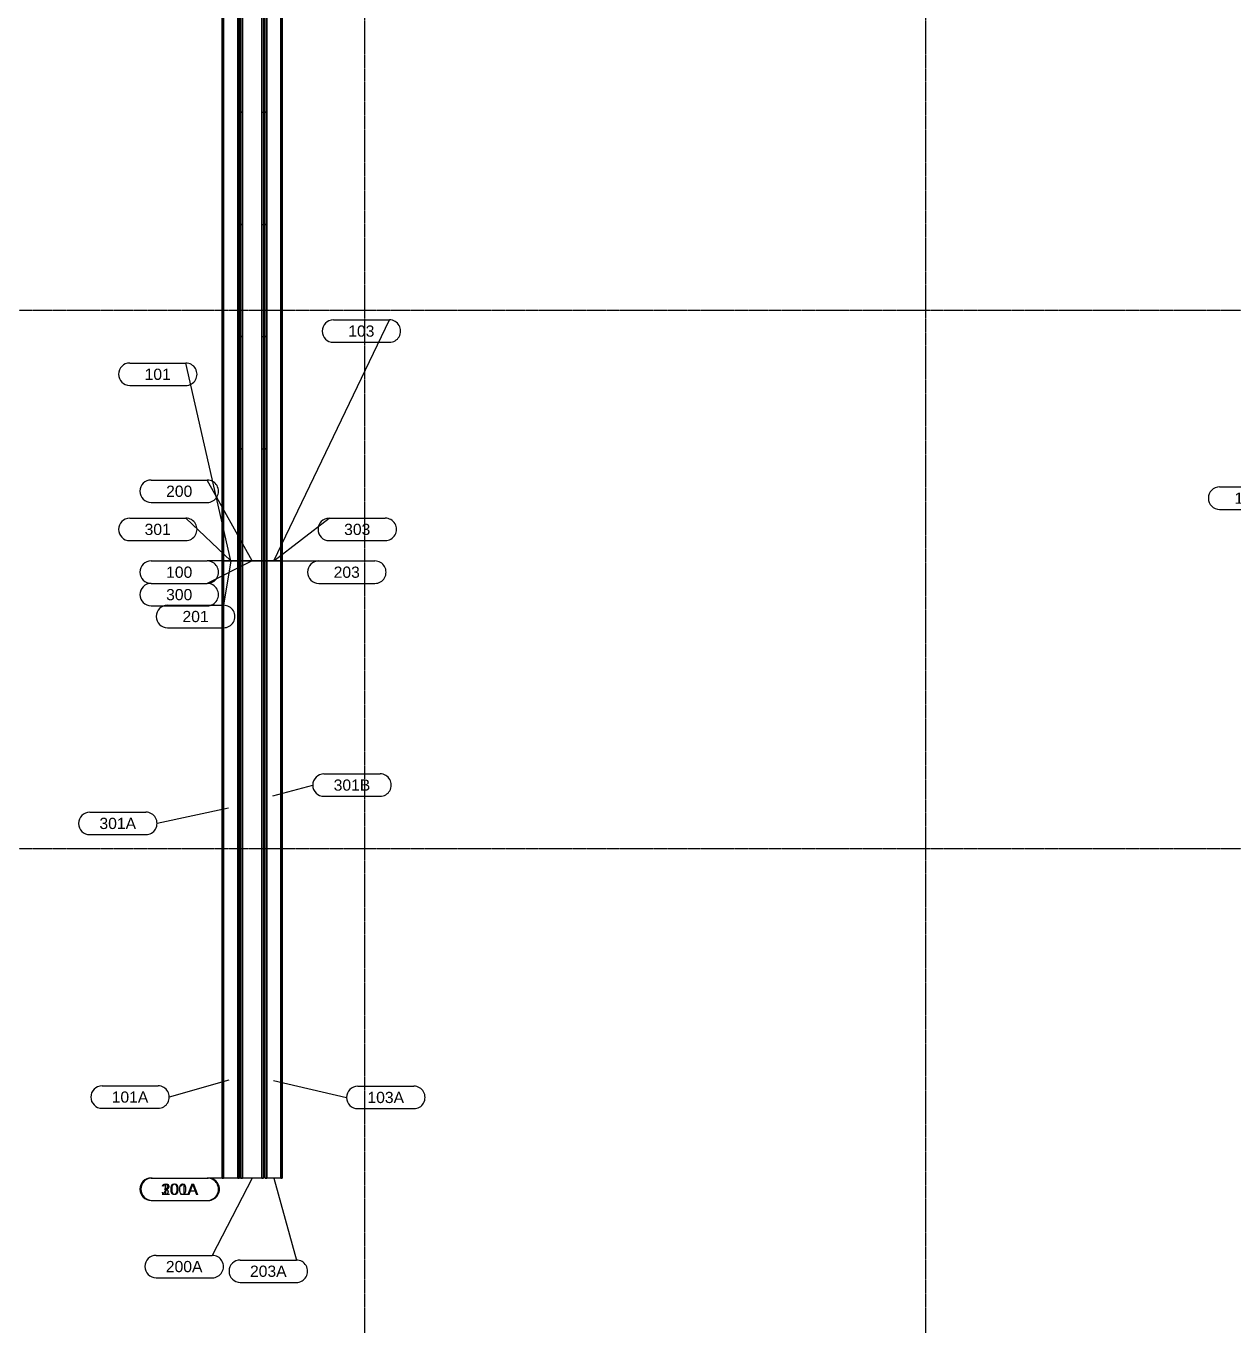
# Model space of a CAD drawing. Header units: inches. Extents: x -21257 to 11444, y 0 to 8704.
# Drawn here: x 2366 to 3658, y 3029 to 4419 of the extents above; entities that cross this region are included whole.
import ezdxf
from ezdxf.enums import TextEntityAlignment as Align

# ---------------------------------------------------------------- set-up
doc = ezdxf.new("R2010")
doc.units = ezdxf.units.IN
doc.header["$MEASUREMENT"] = 0
doc.linetypes.add('CENTER2', pattern=[1.125, 0.75, -0.125, 0.125, -0.125])
for name, color, linetype in [('100-CONV-LAYOUT', 3, 'Continuous'), ('100-CONV-NUMBERS', 3, 'Continuous'), ('200-CONV-LAYOUT', 4, 'Continuous'), ('200-CONV-NUMBERS', 4, 'Continuous'), ('300-CONV-LAYOUT', 6, 'Continuous'), ('300-CONV-NUMBERS', 6, 'Continuous'), ('Bldg_Cline', 8, 'CENTER2')]:
    doc.layers.add(name, color=color, linetype=linetype)
doc.styles.get("Standard").update_dxf_attribs({"font": 'helvl.shx'})

# ---------------------------------------------------------------- blocks, each defined once
blk = doc.blocks.new('DCBLOCK')
at = {"linetype": 'Continuous'}
for p, q in [((-0.625, 0), (0, 0)), ((-0.625, -0.25), (0, -0.25))]:
    blk.add_line(p, q, dxfattribs=at)
for centre, start, end in [((-0.625, -0.125), 90, 269.9999), ((0, -0.125), 269.9999, 90)]:
    blk.add_arc(centre, 0.125, start, end)
blk.add_attdef('FORTNAITEM', text='', height=0.125).set_placement((-0.313, -0.125), align=Align.MIDDLE_CENTER)
at = {"flags": 1}
blk.add_attdef('SERIALNUM', (-0.625, -0.344), '', height=0.125, dxfattribs=at)
blk = doc.blocks.new('FORTNAPOINT')
blk.add_point((0, 0))
at = {"flags": 1}
for tag in ['POINTSER', 'ITEMNUM']:
    blk.add_attdef(tag, (0, 0), '', height=0.125, dxfattribs=at)
blk = doc.blocks.new('Promise-US15-100330-00-10-003 Bldg Colums')
at = {"layer": 'Bldg_Cline'}
for p, q in [((1800, 7192), (1800, 8)), ((2400, 7192), (2400, 8)), ((72, 3600), (6000, 3600)), ((72, 3024), (6000, 3024))]:
    blk.add_line(p, q, dxfattribs=at)
blk = doc.blocks.new('Promise-US15-100330-00-20-408 100 Series')
at = {"layer": '100-CONV-LAYOUT', "linetype": 'Continuous'}
for p, q in [((-12953.9, -10723.8, 23.5), (-12952.4, -10723.8, 23.5)), ((-12953.9, -10723.8, 30), (-12952.4, -10723.8, 30)), ((-12952.4, -10723.8, 23.5), (-12952.4, -10723.8, 30)), ((-12931.4, -10723.8, 23.5), (-12929.9, -10723.8, 23.5)), ((-12931.4, -10723.8, 30), (-12931.4, -10723.8, 23.5)), ((-12929.9, -10723.8, 30), (-12931.4, -10723.8, 30)), ((-12952.4, -11383.8, 23.5), (-12953.9, -11383.8, 23.5)), ((-12953.9, -11383.8, 30), (-12952.4, -11383.8, 30)), ((-12952.4, -11383.8, 30), (-12952.4, -11383.8, 23.5)), ((-12931.4, -11383.8, 23.5), (-12929.9, -11383.8, 23.5)), ((-12931.4, -11383.8, 30), (-12931.4, -11383.8, 23.5)), ((-12931.4, -11383.8, 30), (-12929.9, -11383.8, 30))]:
    blk.add_line(p, q, dxfattribs=at)
at = {"layer": '100-CONV-LAYOUT'}
for points in [[(-12973.9, -10723.8, 30), (-12973.9, -10723.8, 26.5), (-12972.4, -10723.8, 26.5), (-12972.4, -10723.8, 30)], [(-12973.9, -11383.8, 26.5), (-12973.9, -10723.8, 26.5), (-12972.4, -10723.8, 26.5), (-12972.4, -11383.8, 26.5)], [(-12973.9, -11383.8, 30), (-12973.9, -10723.8, 30), (-12972.4, -10723.8, 30), (-12972.4, -11383.8, 30)], [(-12972.4, -11383.8, 30), (-12972.4, -10723.8, 30), (-12957.4, -10723.8, 30), (-12957.4, -11383.8, 30)], [(-12972.4, -11383.8, 30), (-12972.4, -10723.8, 30), (-12972.4, -10723.8, 26.5), (-12972.4, -11383.8, 26.5)], [(-12955.9, -10723.8, 30), (-12957.4, -10723.8, 30), (-12957.4, -10723.8, 26.5), (-12955.9, -10723.8, 26.5)], [(-12957.4, -11383.8, 30), (-12957.4, -10723.8, 30), (-12957.4, -10723.8, 26.5), (-12957.4, -11383.8, 26.5)], [(-12957.4, -11383.8, 26.5), (-12957.4, -10723.8, 26.5), (-12955.9, -10723.8, 26.5), (-12955.9, -11383.8, 26.5)], [(-12957.4, -11383.8, 30), (-12957.4, -10723.8, 30), (-12955.9, -10723.8, 30), (-12955.9, -11383.8, 30)], [(-12953.9, -11383.8, 23.5), (-12953.9, -10723.8, 23.5), (-12952.4, -10723.8, 23.5), (-12952.4, -11383.8, 23.5)], [(-12953.9, -11383.8, 30), (-12953.9, -10723.8, 30), (-12952.4, -10723.8, 30), (-12952.4, -11383.8, 30)], [(-12952.4, -11383.8, 30), (-12952.4, -10723.8, 30), (-12931.4, -10723.8, 30), (-12931.4, -11383.8, 30)], [(-12952.4, -11383.8, 30), (-12952.4, -10723.8, 30), (-12952.4, -10723.8, 23.5), (-12952.4, -11383.8, 23.5)], [(-12931.4, -11383.8, 30), (-12931.4, -10723.8, 30), (-12931.4, -10723.8, 23.5), (-12931.4, -11383.8, 23.5)], [(-12931.4, -11383.8, 23.5), (-12931.4, -10723.8, 23.5), (-12929.9, -10723.8, 23.5), (-12929.9, -11383.8, 23.5)], [(-12931.4, -11383.8, 30), (-12931.4, -10723.8, 30), (-12929.9, -10723.8, 30), (-12929.9, -11383.8, 30)], [(-12927.9, -10723.8, 30), (-12927.9, -10723.8, 26.5), (-12926.4, -10723.8, 26.5), (-12926.4, -10723.8, 30)], [(-12927.9, -11383.8, 26.5), (-12927.9, -10723.8, 26.5), (-12926.4, -10723.8, 26.5), (-12926.4, -11383.8, 26.5)], [(-12927.9, -11383.8, 30), (-12927.9, -10723.8, 30), (-12926.4, -10723.8, 30), (-12926.4, -11383.8, 30)], [(-12926.4, -11383.8, 30), (-12926.4, -10723.8, 30), (-12911.4, -10723.8, 30), (-12911.4, -11383.8, 30)], [(-12926.4, -11383.8, 30), (-12926.4, -10723.8, 30), (-12926.4, -10723.8, 26.5), (-12926.4, -11383.8, 26.5)], [(-12909.9, -10723.8, 30), (-12911.4, -10723.8, 30), (-12911.4, -10723.8, 26.5), (-12909.9, -10723.8, 26.5)], [(-12911.4, -11383.8, 30), (-12911.4, -10723.8, 30), (-12911.4, -10723.8, 26.5), (-12911.4, -11383.8, 26.5)], [(-12911.4, -11383.8, 26.5), (-12911.4, -10723.8, 26.5), (-12909.9, -10723.8, 26.5), (-12909.9, -11383.8, 26.5)], [(-12911.4, -11383.8, 30), (-12911.4, -10723.8, 30), (-12909.9, -10723.8, 30), (-12909.9, -11383.8, 30)], [(-12973.9, -11383.8, 30), (-12973.9, -11383.8, 26.5), (-12972.4, -11383.8, 26.5), (-12972.4, -11383.8, 30)], [(-12957.4, -11383.8, 30), (-12957.4, -11383.8, 26.5), (-12955.9, -11383.8, 26.5), (-12955.9, -11383.8, 30)], [(-12927.9, -11383.8, 30), (-12927.9, -11383.8, 26.5), (-12926.4, -11383.8, 26.5), (-12926.4, -11383.8, 30)], [(-12911.4, -11383.8, 30), (-12911.4, -11383.8, 26.5), (-12909.9, -11383.8, 26.5), (-12909.9, -11383.8, 30)]]:
    blk.add_3dface(points, dxfattribs=at)
at = {"layer": '100-CONV-NUMBERS', "linetype": 'Continuous'}
for p, q in [((-12966.8, -11279, 30), (-13030.5, -11297.2, 360)), ((-12919, -11279.5, 30), (-12841, -11297.6, 360)), ((-12941.9, -11383.8, 30), (-12989.9, -11383.8, 360))]:
    blk.add_line(p, q, dxfattribs=at)
at = {"layer": '100-CONV-NUMBERS', "xscale": 96, "yscale": 96, "zscale": 96}
for p, values in [((-11847.3, -10644.6, 360), {'FORTNAITEM': '127'}), ((-13042.5, -11285.2, 360), {'FORTNAITEM': '101A'}), ((-12769, -11285.6, 360), {'FORTNAITEM': '103A'}), ((-12989.9, -11383.8, 360), {'FORTNAITEM': '100A'})]:
    blk.add_blockref('DCBLOCK', p, dxfattribs=at).add_auto_attribs(values)
blk = doc.blocks.new('Promise-US15-100330-00-20-408 200 Series')
at = {"layer": '200-CONV-LAYOUT', "linetype": 'Continuous'}
for p, q in [((-12953.9, -10723.8, 131.5), (-12952.4, -10723.8, 131.5)), ((-12953.9, -10723.8, 138), (-12952.4, -10723.8, 138)), ((-12952.4, -10723.8, 131.5), (-12952.4, -10723.8, 138)), ((-12931.4, -10723.8, 131.5), (-12929.9, -10723.8, 131.5)), ((-12931.4, -10723.8, 138), (-12931.4, -10723.8, 131.5)), ((-12929.9, -10723.8, 138), (-12931.4, -10723.8, 138)), ((-12952.4, -11383.8, 131.5), (-12953.9, -11383.8, 131.5)), ((-12953.9, -11383.8, 138), (-12952.4, -11383.8, 138)), ((-12952.4, -11383.8, 138), (-12952.4, -11383.8, 131.5)), ((-12931.4, -11383.8, 131.5), (-12929.9, -11383.8, 131.5)), ((-12931.4, -11383.8, 138), (-12931.4, -11383.8, 131.5)), ((-12931.4, -11383.8, 138), (-12929.9, -11383.8, 138))]:
    blk.add_line(p, q, dxfattribs=at)
at = {"layer": '200-CONV-LAYOUT'}
for points in [[(-12973.9, -10723.8, 138), (-12973.9, -10723.8, 134.5), (-12972.4, -10723.8, 134.5), (-12972.4, -10723.8, 138)], [(-12973.9, -11383.8, 134.5), (-12973.9, -10723.8, 134.5), (-12972.4, -10723.8, 134.5), (-12972.4, -11383.8, 134.5)], [(-12973.9, -11383.8, 138), (-12973.9, -10723.8, 138), (-12972.4, -10723.8, 138), (-12972.4, -11383.8, 138)], [(-12972.4, -11383.8, 138), (-12972.4, -10723.8, 138), (-12957.4, -10723.8, 138), (-12957.4, -11383.8, 138)], [(-12972.4, -11383.8, 138), (-12972.4, -10723.8, 138), (-12972.4, -10723.8, 134.5), (-12972.4, -11383.8, 134.5)], [(-12955.9, -10723.8, 138), (-12957.4, -10723.8, 138), (-12957.4, -10723.8, 134.5), (-12955.9, -10723.8, 134.5)], [(-12957.4, -11383.8, 138), (-12957.4, -10723.8, 138), (-12957.4, -10723.8, 134.5), (-12957.4, -11383.8, 134.5)], [(-12957.4, -11383.8, 134.5), (-12957.4, -10723.8, 134.5), (-12955.9, -10723.8, 134.5), (-12955.9, -11383.8, 134.5)], [(-12957.4, -11383.8, 138), (-12957.4, -10723.8, 138), (-12955.9, -10723.8, 138), (-12955.9, -11383.8, 138)], [(-12953.9, -11383.8, 131.5), (-12953.9, -10723.8, 131.5), (-12952.4, -10723.8, 131.5), (-12952.4, -11383.8, 131.5)], [(-12953.9, -11383.8, 138), (-12953.9, -10723.8, 138), (-12952.4, -10723.8, 138), (-12952.4, -11383.8, 138)], [(-12952.4, -11383.8, 138), (-12952.4, -10723.8, 138), (-12931.4, -10723.8, 138), (-12931.4, -11383.8, 138)], [(-12952.4, -11383.8, 138), (-12952.4, -10723.8, 138), (-12952.4, -10723.8, 131.5), (-12952.4, -11383.8, 131.5)], [(-12931.4, -11383.8, 138), (-12931.4, -10723.8, 138), (-12931.4, -10723.8, 131.5), (-12931.4, -11383.8, 131.5)], [(-12931.4, -11383.8, 131.5), (-12931.4, -10723.8, 131.5), (-12929.9, -10723.8, 131.5), (-12929.9, -11383.8, 131.5)], [(-12931.4, -11383.8, 138), (-12931.4, -10723.8, 138), (-12929.9, -10723.8, 138), (-12929.9, -11383.8, 138)], [(-12927.9, -10723.8, 138), (-12927.9, -10723.8, 134.5), (-12926.4, -10723.8, 134.5), (-12926.4, -10723.8, 138)], [(-12927.9, -11383.8, 134.5), (-12927.9, -10723.8, 134.5), (-12926.4, -10723.8, 134.5), (-12926.4, -11383.8, 134.5)], [(-12927.9, -11383.8, 138), (-12927.9, -10723.8, 138), (-12926.4, -10723.8, 138), (-12926.4, -11383.8, 138)], [(-12926.4, -11383.8, 138), (-12926.4, -10723.8, 138), (-12911.4, -10723.8, 138), (-12911.4, -11383.8, 138)], [(-12926.4, -11383.8, 138), (-12926.4, -10723.8, 138), (-12926.4, -10723.8, 134.5), (-12926.4, -11383.8, 134.5)], [(-12909.9, -10723.8, 138), (-12911.4, -10723.8, 138), (-12911.4, -10723.8, 134.5), (-12909.9, -10723.8, 134.5)], [(-12911.4, -11383.8, 138), (-12911.4, -10723.8, 138), (-12911.4, -10723.8, 134.5), (-12911.4, -11383.8, 134.5)], [(-12911.4, -11383.8, 134.5), (-12911.4, -10723.8, 134.5), (-12909.9, -10723.8, 134.5), (-12909.9, -11383.8, 134.5)], [(-12911.4, -11383.8, 138), (-12911.4, -10723.8, 138), (-12909.9, -10723.8, 138), (-12909.9, -11383.8, 138)], [(-12973.9, -11383.8, 138), (-12973.9, -11383.8, 134.5), (-12972.4, -11383.8, 134.5), (-12972.4, -11383.8, 138)], [(-12957.4, -11383.8, 138), (-12957.4, -11383.8, 134.5), (-12955.9, -11383.8, 134.5), (-12955.9, -11383.8, 138)], [(-12927.9, -11383.8, 138), (-12927.9, -11383.8, 134.5), (-12926.4, -11383.8, 134.5), (-12926.4, -11383.8, 138)], [(-12911.4, -11383.8, 138), (-12911.4, -11383.8, 134.5), (-12909.9, -11383.8, 134.5), (-12909.9, -11383.8, 138)]]:
    blk.add_3dface(points, dxfattribs=at)
at = {"layer": '200-CONV-NUMBERS', "linetype": 'Continuous'}
for p, q in [((-12964.9, -11383.8, 138), (-12988.9, -11383.8, 360)), ((-12941.9, -11383.8, 138), (-12984.6, -11466.5, 360)), ((-12918.9, -11383.8, 138), (-12894.6, -11471.5, 360))]:
    blk.add_line(p, q, dxfattribs=at)
at = {"layer": '200-CONV-NUMBERS', "xscale": 96, "yscale": 96, "zscale": 96}
for p, values in [((-12988.9, -11383.8, 360), {'FORTNAITEM': '201A'}), ((-12984.6, -11466.5, 360), {'FORTNAITEM': '200A'}), ((-12894.6, -11471.5, 360), {'FORTNAITEM': '203A'})]:
    blk.add_blockref('DCBLOCK', p, dxfattribs=at).add_auto_attribs(values)
blk = doc.blocks.new('Promise-US15-100330-00-20-408 300 Series')
at = {"layer": '300-CONV-LAYOUT', "linetype": 'Continuous'}
for p, q in [((-12953.9, -10723.8, 239.5), (-12952.4, -10723.8, 239.5)), ((-12953.9, -10723.8, 246), (-12952.4, -10723.8, 246)), ((-12952.4, -10723.8, 239.5), (-12952.4, -10723.8, 246)), ((-12931.4, -10723.8, 239.5), (-12929.9, -10723.8, 239.5)), ((-12931.4, -10723.8, 246), (-12931.4, -10723.8, 239.5)), ((-12929.9, -10723.8, 246), (-12931.4, -10723.8, 246)), ((-12952.4, -11383.8, 239.5), (-12953.9, -11383.8, 239.5)), ((-12953.9, -11383.8, 246), (-12952.4, -11383.8, 246)), ((-12952.4, -11383.8, 246), (-12952.4, -11383.8, 239.5)), ((-12931.4, -11383.8, 239.5), (-12929.9, -11383.8, 239.5)), ((-12931.4, -11383.8, 246), (-12931.4, -11383.8, 239.5)), ((-12931.4, -11383.8, 246), (-12929.9, -11383.8, 246))]:
    blk.add_line(p, q, dxfattribs=at)
at = {"layer": '300-CONV-LAYOUT'}
for points in [[(-12973.9, -10723.8, 246), (-12973.9, -10723.8, 242.5), (-12972.4, -10723.8, 242.5), (-12972.4, -10723.8, 246)], [(-12973.9, -11383.8, 242.5), (-12973.9, -10723.8, 242.5), (-12972.4, -10723.8, 242.5), (-12972.4, -11383.8, 242.5)], [(-12973.9, -11383.8, 246), (-12973.9, -10723.8, 246), (-12972.4, -10723.8, 246), (-12972.4, -11383.8, 246)], [(-12972.4, -11383.8, 246), (-12972.4, -10723.8, 246), (-12957.4, -10723.8, 246), (-12957.4, -11383.8, 246)], [(-12972.4, -11383.8, 246), (-12972.4, -10723.8, 246), (-12972.4, -10723.8, 242.5), (-12972.4, -11383.8, 242.5)], [(-12955.9, -10723.8, 246), (-12957.4, -10723.8, 246), (-12957.4, -10723.8, 242.5), (-12955.9, -10723.8, 242.5)], [(-12957.4, -11383.8, 246), (-12957.4, -10723.8, 246), (-12957.4, -10723.8, 242.5), (-12957.4, -11383.8, 242.5)], [(-12957.4, -11383.8, 242.5), (-12957.4, -10723.8, 242.5), (-12955.9, -10723.8, 242.5), (-12955.9, -11383.8, 242.5)], [(-12957.4, -11383.8, 246), (-12957.4, -10723.8, 246), (-12955.9, -10723.8, 246), (-12955.9, -11383.8, 246)], [(-12953.9, -11383.8, 239.5), (-12953.9, -10723.8, 239.5), (-12952.4, -10723.8, 239.5), (-12952.4, -11383.8, 239.5)], [(-12953.9, -11383.8, 246), (-12953.9, -10723.8, 246), (-12952.4, -10723.8, 246), (-12952.4, -11383.8, 246)], [(-12952.4, -11383.8, 246), (-12952.4, -10723.8, 246), (-12931.4, -10723.8, 246), (-12931.4, -11383.8, 246)], [(-12952.4, -11383.8, 246), (-12952.4, -10723.8, 246), (-12952.4, -10723.8, 239.5), (-12952.4, -11383.8, 239.5)], [(-12931.4, -11383.8, 246), (-12931.4, -10723.8, 246), (-12931.4, -10723.8, 239.5), (-12931.4, -11383.8, 239.5)], [(-12931.4, -11383.8, 239.5), (-12931.4, -10723.8, 239.5), (-12929.9, -10723.8, 239.5), (-12929.9, -11383.8, 239.5)], [(-12931.4, -11383.8, 246), (-12931.4, -10723.8, 246), (-12929.9, -10723.8, 246), (-12929.9, -11383.8, 246)], [(-12927.9, -10723.8, 246), (-12927.9, -10723.8, 242.5), (-12926.4, -10723.8, 242.5), (-12926.4, -10723.8, 246)], [(-12927.9, -11383.8, 242.5), (-12927.9, -10723.8, 242.5), (-12926.4, -10723.8, 242.5), (-12926.4, -11383.8, 242.5)], [(-12927.9, -11383.8, 246), (-12927.9, -10723.8, 246), (-12926.4, -10723.8, 246), (-12926.4, -11383.8, 246)], [(-12926.4, -11383.8, 246), (-12926.4, -10723.8, 246), (-12911.4, -10723.8, 246), (-12911.4, -11383.8, 246)], [(-12926.4, -11383.8, 246), (-12926.4, -10723.8, 246), (-12926.4, -10723.8, 242.5), (-12926.4, -11383.8, 242.5)], [(-12909.9, -10723.8, 246), (-12911.4, -10723.8, 246), (-12911.4, -10723.8, 242.5), (-12909.9, -10723.8, 242.5)], [(-12911.4, -11383.8, 246), (-12911.4, -10723.8, 246), (-12911.4, -10723.8, 242.5), (-12911.4, -11383.8, 242.5)], [(-12911.4, -11383.8, 242.5), (-12911.4, -10723.8, 242.5), (-12909.9, -10723.8, 242.5), (-12909.9, -11383.8, 242.5)], [(-12911.4, -11383.8, 246), (-12911.4, -10723.8, 246), (-12909.9, -10723.8, 246), (-12909.9, -11383.8, 246)], [(-12973.9, -11383.8, 246), (-12973.9, -11383.8, 242.5), (-12972.4, -11383.8, 242.5), (-12972.4, -11383.8, 246)], [(-12957.4, -11383.8, 246), (-12957.4, -11383.8, 242.5), (-12955.9, -11383.8, 242.5), (-12955.9, -11383.8, 246)], [(-12927.9, -11383.8, 246), (-12927.9, -11383.8, 242.5), (-12926.4, -11383.8, 242.5), (-12926.4, -11383.8, 246)], [(-12911.4, -11383.8, 246), (-12911.4, -11383.8, 242.5), (-12909.9, -11383.8, 242.5), (-12909.9, -11383.8, 246)]]:
    blk.add_3dface(points, dxfattribs=at)
at = {"layer": '300-CONV-NUMBERS', "linetype": 'Continuous'}
for p, q in [((-12919.7, -10974.9, 246), (-12877.1, -10963.5, 360)), ((-12967.2, -10988.3, 246), (-13043.6, -11004.5, 360)), ((-12941.9, -11383.8, 246), (-12989.9, -11383.8, 360))]:
    blk.add_line(p, q, dxfattribs=at)
at = {"layer": '300-CONV-NUMBERS', "xscale": 96, "yscale": 96, "zscale": 96}
for p, values in [((-12805.1, -10951.5, 360), {'FORTNAITEM': '301B'}), ((-13055.6, -10992.5, 360), {'FORTNAITEM': '301A'}), ((-12989.9, -11383.8, 360), {'FORTNAITEM': '300A'})]:
    blk.add_blockref('DCBLOCK', p, dxfattribs=at).add_auto_attribs(values)

msp = doc.modelspace()

# ---------------------------------------------------------------- linework, layer by layer
at = {"layer": '100-CONV-LAYOUT', "linetype": 'Continuous'}
for p, q in [((2596.1, 4327.2, 30), (2597.6, 4327.2, 30)), ((2597.6, 4327.2, 23.5), (2596.1, 4327.2, 23.5)), ((2597.6, 4327.2, 30), (2597.6, 4327.2, 23.5)), ((2618.6, 4327.2, 30), (2620.1, 4327.2, 30)), ((2618.6, 4327.2, 30), (2618.6, 4327.2, 23.5)), ((2618.6, 4327.2, 23.5), (2620.1, 4327.2, 23.5)), ((2596.1, 4207.2, 30), (2597.6, 4207.2, 30)), ((2597.6, 4207.2, 23.5), (2596.1, 4207.2, 23.5)), ((2597.6, 4207.2, 30), (2597.6, 4207.2, 23.5)), ((2618.6, 4207.2, 30), (2620.1, 4207.2, 30)), ((2618.6, 4207.2, 30), (2618.6, 4207.2, 23.5)), ((2618.6, 4207.2, 23.5), (2620.1, 4207.2, 23.5)), ((2596.1, 4087.2, 30), (2597.6, 4087.2, 30)), ((2597.6, 4087.2, 23.5), (2596.1, 4087.2, 23.5)), ((2597.6, 4087.2, 30), (2597.6, 4087.2, 23.5)), ((2618.6, 4087.2, 30), (2620.1, 4087.2, 30)), ((2618.6, 4087.2, 30), (2618.6, 4087.2, 23.5)), ((2618.6, 4087.2, 23.5), (2620.1, 4087.2, 23.5)), ((2596.1, 3967.2, 30), (2597.6, 3967.2, 30)), ((2597.6, 3967.2, 23.5), (2596.1, 3967.2, 23.5)), ((2597.6, 3967.2, 30), (2597.6, 3967.2, 23.5)), ((2618.6, 3967.2, 30), (2620.1, 3967.2, 30)), ((2618.6, 3967.2, 30), (2618.6, 3967.2, 23.5)), ((2618.6, 3967.2, 23.5), (2620.1, 3967.2, 23.5)), ((2596.1, 3847.2, 30), (2597.6, 3847.2, 30)), ((2597.6, 3847.2, 23.5), (2596.1, 3847.2, 23.5)), ((2597.6, 3847.2, 30), (2597.6, 3847.2, 23.5)), ((2618.6, 3847.2, 30), (2620.1, 3847.2, 30)), ((2618.6, 3847.2, 30), (2618.6, 3847.2, 23.5)), ((2618.6, 3847.2, 23.5), (2620.1, 3847.2, 23.5))]:
    msp.add_line(p, q, dxfattribs=at)
at = {"layer": '100-CONV-LAYOUT'}
for points in [[(2576.1, 3847.2, 26.5), (2576.1, 7183.2, 26.5), (2577.6, 7183.2, 26.5), (2577.6, 3847.2, 26.5)], [(2576.1, 3847.2, 30), (2576.1, 7183.2, 30), (2577.6, 7183.2, 30), (2577.6, 3847.2, 30)], [(2577.6, 3847.2, 30), (2577.6, 7183.2, 30), (2592.6, 7183.2, 30), (2592.6, 3847.2, 30)], [(2577.6, 3847.2, 30), (2577.6, 7183.2, 30), (2577.6, 7183.2, 26.5), (2577.6, 3847.2, 26.5)], [(2592.6, 3847.2, 30), (2592.6, 7183.2, 30), (2592.6, 7183.2, 26.5), (2592.6, 3847.2, 26.5)], [(2592.6, 3847.2, 26.5), (2592.6, 7183.2, 26.5), (2594.1, 7183.2, 26.5), (2594.1, 3847.2, 26.5)], [(2592.6, 3847.2, 30), (2592.6, 7183.2, 30), (2594.1, 7183.2, 30), (2594.1, 3847.2, 30)], [(2622.1, 3847.2, 26.5), (2622.1, 7183.2, 26.5), (2623.6, 7183.2, 26.5), (2623.6, 3847.2, 26.5)], [(2622.1, 3847.2, 30), (2622.1, 7183.2, 30), (2623.6, 7183.2, 30), (2623.6, 3847.2, 30)], [(2623.6, 3847.2, 30), (2623.6, 7183.2, 30), (2638.6, 7183.2, 30), (2638.6, 3847.2, 30)], [(2623.6, 3847.2, 30), (2623.6, 7183.2, 30), (2623.6, 7183.2, 26.5), (2623.6, 3847.2, 26.5)], [(2638.6, 3847.2, 30), (2638.6, 7183.2, 30), (2638.6, 7183.2, 26.5), (2638.6, 3847.2, 26.5)], [(2638.6, 3847.2, 26.5), (2638.6, 7183.2, 26.5), (2640.1, 7183.2, 26.5), (2640.1, 3847.2, 26.5)], [(2638.6, 3847.2, 30), (2638.6, 7183.2, 30), (2640.1, 7183.2, 30), (2640.1, 3847.2, 30)], [(2596.1, 3847.2, 23.5), (2596.1, 5527.2, 23.5), (2597.6, 5527.2, 23.5), (2597.6, 3847.2, 23.5)], [(2596.1, 3847.2, 30), (2596.1, 5527.2, 30), (2597.6, 5527.2, 30), (2597.6, 3847.2, 30)], [(2597.6, 3847.2, 30), (2597.6, 5527.2, 30), (2618.6, 5527.2, 30), (2618.6, 3847.2, 30)], [(2597.6, 3847.2, 30), (2597.6, 5527.2, 30), (2597.6, 5527.2, 23.5), (2597.6, 3847.2, 23.5)], [(2618.6, 3847.2, 30), (2618.6, 5527.2, 30), (2618.6, 5527.2, 23.5), (2618.6, 3847.2, 23.5)], [(2618.6, 3847.2, 23.5), (2618.6, 5527.2, 23.5), (2620.1, 5527.2, 23.5), (2620.1, 3847.2, 23.5)], [(2618.6, 3847.2, 30), (2618.6, 5527.2, 30), (2620.1, 5527.2, 30), (2620.1, 3847.2, 30)], [(2576.1, 4327.2, 30), (2576.1, 4327.2, 26.5), (2577.6, 4327.2, 26.5), (2577.6, 4327.2, 30)], [(2592.6, 4327.2, 30), (2592.6, 4327.2, 26.5), (2594.1, 4327.2, 26.5), (2594.1, 4327.2, 30)], [(2622.1, 4327.2, 30), (2622.1, 4327.2, 26.5), (2623.6, 4327.2, 26.5), (2623.6, 4327.2, 30)], [(2638.6, 4327.2, 30), (2638.6, 4327.2, 26.5), (2640.1, 4327.2, 26.5), (2640.1, 4327.2, 30)], [(2576.1, 4207.2, 30), (2576.1, 4207.2, 26.5), (2577.6, 4207.2, 26.5), (2577.6, 4207.2, 30)], [(2592.6, 4207.2, 30), (2592.6, 4207.2, 26.5), (2594.1, 4207.2, 26.5), (2594.1, 4207.2, 30)], [(2622.1, 4207.2, 30), (2622.1, 4207.2, 26.5), (2623.6, 4207.2, 26.5), (2623.6, 4207.2, 30)], [(2638.6, 4207.2, 30), (2638.6, 4207.2, 26.5), (2640.1, 4207.2, 26.5), (2640.1, 4207.2, 30)], [(2576.1, 4087.2, 30), (2576.1, 4087.2, 26.5), (2577.6, 4087.2, 26.5), (2577.6, 4087.2, 30)], [(2592.6, 4087.2, 30), (2592.6, 4087.2, 26.5), (2594.1, 4087.2, 26.5), (2594.1, 4087.2, 30)], [(2622.1, 4087.2, 30), (2622.1, 4087.2, 26.5), (2623.6, 4087.2, 26.5), (2623.6, 4087.2, 30)], [(2638.6, 4087.2, 30), (2638.6, 4087.2, 26.5), (2640.1, 4087.2, 26.5), (2640.1, 4087.2, 30)], [(2576.1, 3967.2, 30), (2576.1, 3967.2, 26.5), (2577.6, 3967.2, 26.5), (2577.6, 3967.2, 30)], [(2592.6, 3967.2, 30), (2592.6, 3967.2, 26.5), (2594.1, 3967.2, 26.5), (2594.1, 3967.2, 30)], [(2622.1, 3967.2, 30), (2622.1, 3967.2, 26.5), (2623.6, 3967.2, 26.5), (2623.6, 3967.2, 30)], [(2638.6, 3967.2, 30), (2638.6, 3967.2, 26.5), (2640.1, 3967.2, 26.5), (2640.1, 3967.2, 30)], [(2576.1, 3847.2, 30), (2576.1, 3847.2, 26.5), (2577.6, 3847.2, 26.5), (2577.6, 3847.2, 30)], [(2592.6, 3847.2, 30), (2592.6, 3847.2, 26.5), (2594.1, 3847.2, 26.5), (2594.1, 3847.2, 30)], [(2622.1, 3847.2, 30), (2622.1, 3847.2, 26.5), (2623.6, 3847.2, 26.5), (2623.6, 3847.2, 30)], [(2638.6, 3847.2, 30), (2638.6, 3847.2, 26.5), (2640.1, 3847.2, 26.5), (2640.1, 3847.2, 30)]]:
    msp.add_3dface(points, dxfattribs=at)
at = {"layer": '100-CONV-NUMBERS', "linetype": 'Continuous'}
for p, q in [((2631.1, 3847.2, 30), (2754.9, 4105.1, 360)), ((2585.1, 3847.2, 30), (2537.1, 4058.9, 360)), ((2608.1, 3847.2, 30), (2560.1, 3847.2, 360))]:
    msp.add_line(p, q, dxfattribs=at)
at = {"layer": '200-CONV-LAYOUT', "linetype": 'Continuous'}
for p, q in [((2596.1, 4327.2, 138), (2597.6, 4327.2, 138)), ((2597.6, 4327.2, 131.5), (2596.1, 4327.2, 131.5)), ((2597.6, 4327.2, 138), (2597.6, 4327.2, 131.5)), ((2618.6, 4327.2, 138), (2620.1, 4327.2, 138)), ((2618.6, 4327.2, 138), (2618.6, 4327.2, 131.5)), ((2618.6, 4327.2, 131.5), (2620.1, 4327.2, 131.5)), ((2596.1, 4207.2, 138), (2597.6, 4207.2, 138)), ((2597.6, 4207.2, 131.5), (2596.1, 4207.2, 131.5)), ((2597.6, 4207.2, 138), (2597.6, 4207.2, 131.5)), ((2618.6, 4207.2, 138), (2620.1, 4207.2, 138)), ((2618.6, 4207.2, 138), (2618.6, 4207.2, 131.5)), ((2618.6, 4207.2, 131.5), (2620.1, 4207.2, 131.5)), ((2596.1, 4087.2, 138), (2597.6, 4087.2, 138)), ((2597.6, 4087.2, 131.5), (2596.1, 4087.2, 131.5)), ((2597.6, 4087.2, 138), (2597.6, 4087.2, 131.5)), ((2618.6, 4087.2, 138), (2620.1, 4087.2, 138)), ((2618.6, 4087.2, 138), (2618.6, 4087.2, 131.5)), ((2618.6, 4087.2, 131.5), (2620.1, 4087.2, 131.5)), ((2596.1, 3967.2, 138), (2597.6, 3967.2, 138)), ((2597.6, 3967.2, 131.5), (2596.1, 3967.2, 131.5)), ((2597.6, 3967.2, 138), (2597.6, 3967.2, 131.5)), ((2618.6, 3967.2, 138), (2620.1, 3967.2, 138)), ((2618.6, 3967.2, 138), (2618.6, 3967.2, 131.5)), ((2618.6, 3967.2, 131.5), (2620.1, 3967.2, 131.5)), ((2596.1, 3847.2, 138), (2597.6, 3847.2, 138)), ((2597.6, 3847.2, 131.5), (2596.1, 3847.2, 131.5)), ((2597.6, 3847.2, 138), (2597.6, 3847.2, 131.5)), ((2618.6, 3847.2, 138), (2620.1, 3847.2, 138)), ((2618.6, 3847.2, 138), (2618.6, 3847.2, 131.5)), ((2618.6, 3847.2, 131.5), (2620.1, 3847.2, 131.5))]:
    msp.add_line(p, q, dxfattribs=at)
at = {"layer": '200-CONV-LAYOUT'}
for points in [[(2576.1, 3847.2, 134.5), (2576.1, 7183.2, 134.5), (2577.6, 7183.2, 134.5), (2577.6, 3847.2, 134.5)], [(2576.1, 3847.2, 138), (2576.1, 7183.2, 138), (2577.6, 7183.2, 138), (2577.6, 3847.2, 138)], [(2577.6, 3847.2, 138), (2577.6, 7183.2, 138), (2592.6, 7183.2, 138), (2592.6, 3847.2, 138)], [(2577.6, 3847.2, 138), (2577.6, 7183.2, 138), (2577.6, 7183.2, 134.5), (2577.6, 3847.2, 134.5)], [(2592.6, 3847.2, 138), (2592.6, 7183.2, 138), (2592.6, 7183.2, 134.5), (2592.6, 3847.2, 134.5)], [(2592.6, 3847.2, 134.5), (2592.6, 7183.2, 134.5), (2594.1, 7183.2, 134.5), (2594.1, 3847.2, 134.5)], [(2592.6, 3847.2, 138), (2592.6, 7183.2, 138), (2594.1, 7183.2, 138), (2594.1, 3847.2, 138)], [(2622.1, 3847.2, 134.5), (2622.1, 7183.2, 134.5), (2623.6, 7183.2, 134.5), (2623.6, 3847.2, 134.5)], [(2622.1, 3847.2, 138), (2622.1, 7183.2, 138), (2623.6, 7183.2, 138), (2623.6, 3847.2, 138)], [(2623.6, 3847.2, 138), (2623.6, 7183.2, 138), (2638.6, 7183.2, 138), (2638.6, 3847.2, 138)], [(2623.6, 3847.2, 138), (2623.6, 7183.2, 138), (2623.6, 7183.2, 134.5), (2623.6, 3847.2, 134.5)], [(2638.6, 3847.2, 138), (2638.6, 7183.2, 138), (2638.6, 7183.2, 134.5), (2638.6, 3847.2, 134.5)], [(2638.6, 3847.2, 134.5), (2638.6, 7183.2, 134.5), (2640.1, 7183.2, 134.5), (2640.1, 3847.2, 134.5)], [(2638.6, 3847.2, 138), (2638.6, 7183.2, 138), (2640.1, 7183.2, 138), (2640.1, 3847.2, 138)], [(2596.1, 3847.2, 131.5), (2596.1, 5527.2, 131.5), (2597.6, 5527.2, 131.5), (2597.6, 3847.2, 131.5)], [(2596.1, 3847.2, 138), (2596.1, 5527.2, 138), (2597.6, 5527.2, 138), (2597.6, 3847.2, 138)], [(2597.6, 3847.2, 138), (2597.6, 5527.2, 138), (2618.6, 5527.2, 138), (2618.6, 3847.2, 138)], [(2597.6, 3847.2, 138), (2597.6, 5527.2, 138), (2597.6, 5527.2, 131.5), (2597.6, 3847.2, 131.5)], [(2618.6, 3847.2, 138), (2618.6, 5527.2, 138), (2618.6, 5527.2, 131.5), (2618.6, 3847.2, 131.5)], [(2618.6, 3847.2, 131.5), (2618.6, 5527.2, 131.5), (2620.1, 5527.2, 131.5), (2620.1, 3847.2, 131.5)], [(2618.6, 3847.2, 138), (2618.6, 5527.2, 138), (2620.1, 5527.2, 138), (2620.1, 3847.2, 138)], [(2576.1, 4327.2, 138), (2576.1, 4327.2, 134.5), (2577.6, 4327.2, 134.5), (2577.6, 4327.2, 138)], [(2592.6, 4327.2, 138), (2592.6, 4327.2, 134.5), (2594.1, 4327.2, 134.5), (2594.1, 4327.2, 138)], [(2622.1, 4327.2, 138), (2622.1, 4327.2, 134.5), (2623.6, 4327.2, 134.5), (2623.6, 4327.2, 138)], [(2638.6, 4327.2, 138), (2638.6, 4327.2, 134.5), (2640.1, 4327.2, 134.5), (2640.1, 4327.2, 138)], [(2576.1, 4207.2, 138), (2576.1, 4207.2, 134.5), (2577.6, 4207.2, 134.5), (2577.6, 4207.2, 138)], [(2592.6, 4207.2, 138), (2592.6, 4207.2, 134.5), (2594.1, 4207.2, 134.5), (2594.1, 4207.2, 138)], [(2622.1, 4207.2, 138), (2622.1, 4207.2, 134.5), (2623.6, 4207.2, 134.5), (2623.6, 4207.2, 138)], [(2638.6, 4207.2, 138), (2638.6, 4207.2, 134.5), (2640.1, 4207.2, 134.5), (2640.1, 4207.2, 138)], [(2576.1, 4087.2, 138), (2576.1, 4087.2, 134.5), (2577.6, 4087.2, 134.5), (2577.6, 4087.2, 138)], [(2592.6, 4087.2, 138), (2592.6, 4087.2, 134.5), (2594.1, 4087.2, 134.5), (2594.1, 4087.2, 138)], [(2622.1, 4087.2, 138), (2622.1, 4087.2, 134.5), (2623.6, 4087.2, 134.5), (2623.6, 4087.2, 138)], [(2638.6, 4087.2, 138), (2638.6, 4087.2, 134.5), (2640.1, 4087.2, 134.5), (2640.1, 4087.2, 138)], [(2576.1, 3967.2, 138), (2576.1, 3967.2, 134.5), (2577.6, 3967.2, 134.5), (2577.6, 3967.2, 138)], [(2592.6, 3967.2, 138), (2592.6, 3967.2, 134.5), (2594.1, 3967.2, 134.5), (2594.1, 3967.2, 138)], [(2622.1, 3967.2, 138), (2622.1, 3967.2, 134.5), (2623.6, 3967.2, 134.5), (2623.6, 3967.2, 138)], [(2638.6, 3967.2, 138), (2638.6, 3967.2, 134.5), (2640.1, 3967.2, 134.5), (2640.1, 3967.2, 138)], [(2576.1, 3847.2, 138), (2576.1, 3847.2, 134.5), (2577.6, 3847.2, 134.5), (2577.6, 3847.2, 138)], [(2592.6, 3847.2, 138), (2592.6, 3847.2, 134.5), (2594.1, 3847.2, 134.5), (2594.1, 3847.2, 138)], [(2622.1, 3847.2, 138), (2622.1, 3847.2, 134.5), (2623.6, 3847.2, 134.5), (2623.6, 3847.2, 138)], [(2638.6, 3847.2, 138), (2638.6, 3847.2, 134.5), (2640.1, 3847.2, 134.5), (2640.1, 3847.2, 138)]]:
    msp.add_3dface(points, dxfattribs=at)
at = {"layer": '200-CONV-NUMBERS', "linetype": 'Continuous'}
for p, q in [((2608.1, 3847.2, 138), (2560.1, 3933.8, 360)), ((2585.1, 3847.2, 138), (2577.6, 3799.8, 360)), ((2631.1, 3847.2, 138), (2739.3, 3847.2, 360))]:
    msp.add_line(p, q, dxfattribs=at)
at = {"layer": '300-CONV-LAYOUT', "linetype": 'Continuous'}
for p, q in [((2596.1, 4327.2, 246), (2597.6, 4327.2, 246)), ((2597.6, 4327.2, 239.5), (2596.1, 4327.2, 239.5)), ((2597.6, 4327.2, 246), (2597.6, 4327.2, 239.5)), ((2618.6, 4327.2, 246), (2620.1, 4327.2, 246)), ((2618.6, 4327.2, 246), (2618.6, 4327.2, 239.5)), ((2618.6, 4327.2, 239.5), (2620.1, 4327.2, 239.5)), ((2596.1, 4207.2, 246), (2597.6, 4207.2, 246)), ((2597.6, 4207.2, 239.5), (2596.1, 4207.2, 239.5)), ((2597.6, 4207.2, 246), (2597.6, 4207.2, 239.5)), ((2618.6, 4207.2, 246), (2620.1, 4207.2, 246)), ((2618.6, 4207.2, 246), (2618.6, 4207.2, 239.5)), ((2618.6, 4207.2, 239.5), (2620.1, 4207.2, 239.5)), ((2596.1, 4087.2, 246), (2597.6, 4087.2, 246)), ((2597.6, 4087.2, 239.5), (2596.1, 4087.2, 239.5)), ((2597.6, 4087.2, 246), (2597.6, 4087.2, 239.5)), ((2618.6, 4087.2, 246), (2620.1, 4087.2, 246)), ((2618.6, 4087.2, 246), (2618.6, 4087.2, 239.5)), ((2618.6, 4087.2, 239.5), (2620.1, 4087.2, 239.5)), ((2596.1, 3967.2, 246), (2597.6, 3967.2, 246)), ((2597.6, 3967.2, 239.5), (2596.1, 3967.2, 239.5)), ((2597.6, 3967.2, 246), (2597.6, 3967.2, 239.5)), ((2618.6, 3967.2, 246), (2620.1, 3967.2, 246)), ((2618.6, 3967.2, 246), (2618.6, 3967.2, 239.5)), ((2618.6, 3967.2, 239.5), (2620.1, 3967.2, 239.5)), ((2596.1, 3847.2, 246), (2597.6, 3847.2, 246)), ((2597.6, 3847.2, 239.5), (2596.1, 3847.2, 239.5)), ((2597.6, 3847.2, 246), (2597.6, 3847.2, 239.5)), ((2618.6, 3847.2, 246), (2620.1, 3847.2, 246)), ((2618.6, 3847.2, 246), (2618.6, 3847.2, 239.5)), ((2618.6, 3847.2, 239.5), (2620.1, 3847.2, 239.5))]:
    msp.add_line(p, q, dxfattribs=at)
at = {"layer": '300-CONV-LAYOUT'}
for points in [[(2576.1, 3847.2, 246), (2576.1, 5767.2, 246), (2577.6, 5767.2, 246), (2577.6, 3847.2, 246)], [(2576.1, 3847.2, 242.5), (2576.1, 5767.2, 242.5), (2577.6, 5767.2, 242.5), (2577.6, 3847.2, 242.5)], [(2577.6, 3847.2, 246), (2577.6, 5767.2, 246), (2577.6, 5767.2, 242.5), (2577.6, 3847.2, 242.5)], [(2577.6, 3847.2, 246), (2577.6, 5767.2, 246), (2592.6, 5767.2, 246), (2592.6, 3847.2, 246)], [(2592.6, 3847.2, 246), (2592.6, 5767.2, 246), (2594.1, 5767.2, 246), (2594.1, 3847.2, 246)], [(2592.6, 3847.2, 242.5), (2592.6, 5767.2, 242.5), (2594.1, 5767.2, 242.5), (2594.1, 3847.2, 242.5)], [(2592.6, 3847.2, 246), (2592.6, 5767.2, 246), (2592.6, 5767.2, 242.5), (2592.6, 3847.2, 242.5)], [(2596.1, 3847.2, 246), (2596.1, 5767.2, 246), (2597.6, 5767.2, 246), (2597.6, 3847.2, 246)], [(2596.1, 3847.2, 239.5), (2596.1, 5767.2, 239.5), (2597.6, 5767.2, 239.5), (2597.6, 3847.2, 239.5)], [(2597.6, 3847.2, 246), (2597.6, 5767.2, 246), (2597.6, 5767.2, 239.5), (2597.6, 3847.2, 239.5)], [(2597.6, 3847.2, 246), (2597.6, 5767.2, 246), (2618.6, 5767.2, 246), (2618.6, 3847.2, 246)], [(2618.6, 3847.2, 246), (2618.6, 5767.2, 246), (2620.1, 5767.2, 246), (2620.1, 3847.2, 246)], [(2618.6, 3847.2, 239.5), (2618.6, 5767.2, 239.5), (2620.1, 5767.2, 239.5), (2620.1, 3847.2, 239.5)], [(2618.6, 3847.2, 246), (2618.6, 5767.2, 246), (2618.6, 5767.2, 239.5), (2618.6, 3847.2, 239.5)], [(2622.1, 3847.2, 246), (2622.1, 5767.2, 246), (2623.6, 5767.2, 246), (2623.6, 3847.2, 246)], [(2622.1, 3847.2, 242.5), (2622.1, 5767.2, 242.5), (2623.6, 5767.2, 242.5), (2623.6, 3847.2, 242.5)], [(2623.6, 3847.2, 246), (2623.6, 5767.2, 246), (2623.6, 5767.2, 242.5), (2623.6, 3847.2, 242.5)], [(2623.6, 3847.2, 246), (2623.6, 5767.2, 246), (2638.6, 5767.2, 246), (2638.6, 3847.2, 246)], [(2638.6, 3847.2, 246), (2638.6, 5767.2, 246), (2640.1, 5767.2, 246), (2640.1, 3847.2, 246)], [(2638.6, 3847.2, 242.5), (2638.6, 5767.2, 242.5), (2640.1, 5767.2, 242.5), (2640.1, 3847.2, 242.5)], [(2638.6, 3847.2, 246), (2638.6, 5767.2, 246), (2638.6, 5767.2, 242.5), (2638.6, 3847.2, 242.5)], [(2576.1, 4327.2, 246), (2576.1, 4327.2, 242.5), (2577.6, 4327.2, 242.5), (2577.6, 4327.2, 246)], [(2592.6, 4327.2, 246), (2592.6, 4327.2, 242.5), (2594.1, 4327.2, 242.5), (2594.1, 4327.2, 246)], [(2622.1, 4327.2, 246), (2622.1, 4327.2, 242.5), (2623.6, 4327.2, 242.5), (2623.6, 4327.2, 246)], [(2638.6, 4327.2, 246), (2638.6, 4327.2, 242.5), (2640.1, 4327.2, 242.5), (2640.1, 4327.2, 246)], [(2576.1, 4207.2, 246), (2576.1, 4207.2, 242.5), (2577.6, 4207.2, 242.5), (2577.6, 4207.2, 246)], [(2592.6, 4207.2, 246), (2592.6, 4207.2, 242.5), (2594.1, 4207.2, 242.5), (2594.1, 4207.2, 246)], [(2622.1, 4207.2, 246), (2622.1, 4207.2, 242.5), (2623.6, 4207.2, 242.5), (2623.6, 4207.2, 246)], [(2638.6, 4207.2, 246), (2638.6, 4207.2, 242.5), (2640.1, 4207.2, 242.5), (2640.1, 4207.2, 246)], [(2576.1, 4087.2, 246), (2576.1, 4087.2, 242.5), (2577.6, 4087.2, 242.5), (2577.6, 4087.2, 246)], [(2592.6, 4087.2, 246), (2592.6, 4087.2, 242.5), (2594.1, 4087.2, 242.5), (2594.1, 4087.2, 246)], [(2622.1, 4087.2, 246), (2622.1, 4087.2, 242.5), (2623.6, 4087.2, 242.5), (2623.6, 4087.2, 246)], [(2638.6, 4087.2, 246), (2638.6, 4087.2, 242.5), (2640.1, 4087.2, 242.5), (2640.1, 4087.2, 246)], [(2576.1, 3967.2, 246), (2576.1, 3967.2, 242.5), (2577.6, 3967.2, 242.5), (2577.6, 3967.2, 246)], [(2592.6, 3967.2, 246), (2592.6, 3967.2, 242.5), (2594.1, 3967.2, 242.5), (2594.1, 3967.2, 246)], [(2622.1, 3967.2, 246), (2622.1, 3967.2, 242.5), (2623.6, 3967.2, 242.5), (2623.6, 3967.2, 246)], [(2638.6, 3967.2, 246), (2638.6, 3967.2, 242.5), (2640.1, 3967.2, 242.5), (2640.1, 3967.2, 246)], [(2576.1, 3847.2, 246), (2576.1, 3847.2, 242.5), (2577.6, 3847.2, 242.5), (2577.6, 3847.2, 246)], [(2592.6, 3847.2, 246), (2592.6, 3847.2, 242.5), (2594.1, 3847.2, 242.5), (2594.1, 3847.2, 246)], [(2622.1, 3847.2, 246), (2622.1, 3847.2, 242.5), (2623.6, 3847.2, 242.5), (2623.6, 3847.2, 246)], [(2638.6, 3847.2, 246), (2638.6, 3847.2, 242.5), (2640.1, 3847.2, 242.5), (2640.1, 3847.2, 246)]]:
    msp.add_3dface(points, dxfattribs=at)
at = {"layer": '300-CONV-NUMBERS', "linetype": 'Continuous'}
for p, q in [((2585.1, 3847.2, 246), (2537.1, 3893, 360)), ((2631.1, 3847.2, 246), (2690.5, 3893, 360)), ((2608.1, 3847.2, 246), (2560.1, 3823.2, 360))]:
    msp.add_line(p, q, dxfattribs=at)

# ---------------------------------------------------------------- block references
for name, p in [('Promise-US15-100330-00-10-003 Bldg Colums', (928.1, 515.5)), ('Promise-US15-100330-00-20-408 200 Series', (15550, 14571)), ('Promise-US15-100330-00-20-408 300 Series', (15550, 14571)), ('Promise-US15-100330-00-20-408 100 Series', (15550, 14571))]:
    msp.add_blockref(name, p)
at = {"layer": '100-CONV-NUMBERS', "xscale": 96, "yscale": 96, "zscale": 96}
for p, values in [((2754.9, 4105.1, 360), {'FORTNAITEM': '103'}), ((2537.1, 4058.9, 360), {'FORTNAITEM': '101'}), ((2560.1, 3847.2, 360), {'FORTNAITEM': '100'})]:
    msp.add_blockref('DCBLOCK', p, dxfattribs=at).add_auto_attribs(values)
at = {"layer": '200-CONV-NUMBERS', "xscale": 96, "yscale": 96, "zscale": 96}
for p, values in [((2560.1, 3933.8, 360), {'FORTNAITEM': '200'}), ((2739.3, 3847.2, 360), {'FORTNAITEM': '203'}), ((2577.6, 3799.8, 360), {'FORTNAITEM': '201'})]:
    msp.add_blockref('DCBLOCK', p, dxfattribs=at).add_auto_attribs(values)
at = {"layer": '300-CONV-LAYOUT'}
for p in [(2585, 3847.2, 372.9), (2608, 3847.2, 372.9), (2631, 3847.2, 372.9)]:
    msp.add_blockref('FORTNAPOINT', p, dxfattribs=at)
at = {"layer": '300-CONV-NUMBERS', "xscale": 96, "yscale": 96, "zscale": 96}
for p, values in [((2537.1, 3893, 360), {'FORTNAITEM': '301'}), ((2750.5, 3893, 360), {'FORTNAITEM': '303'}), ((2560.1, 3823.2, 360), {'FORTNAITEM': '300'})]:
    msp.add_blockref('DCBLOCK', p, dxfattribs=at).add_auto_attribs(values)

doc.saveas('drawing.dxf')
